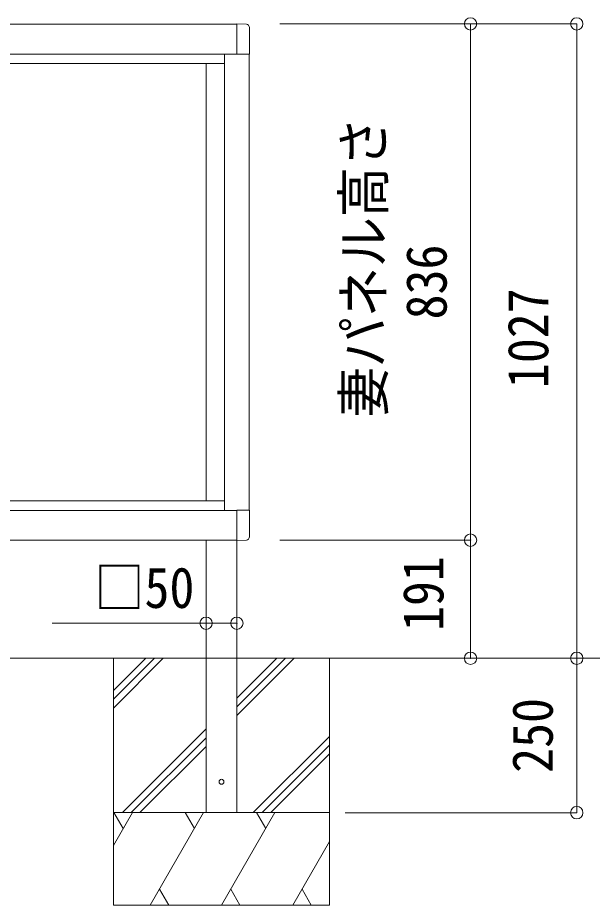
# Model space of a CAD drawing. Units: millimetres at full size, sheet at 1:20; details may follow other scales. Extents: x -5590 to 5652, y -3902 to 3858.
# Drawn here: x -2298 to -1367, y -1142 to 295 of the extents above; entities that cross this region are included whole.
import ezdxf
from ezdxf.enums import TextEntityAlignment as Align

# ---------------------------------------------------------------- set-up
doc = ezdxf.new("R2010")
doc.units = ezdxf.units.MM
doc.header["$LTSCALE"] = 20
doc.header["$PDMODE"] = 32
doc.header["$PDSIZE"] = 20
for name, color, linetype, lineweight in [('0-0_0', 7, 'Continuous', 9), ('1-0_FRAME', 7, 'Continuous', 9), ('1-4_DIM2', 4, 'Continuous', 9)]:
    doc.layers.add(name, color=color, linetype=linetype, lineweight=lineweight)
doc.styles.add('ＭＳ ゴシック', font='')
doc.styles.get('ＭＳ ゴシック').set_extended_font_data('MS Gothic')

msp = doc.modelspace()

# ---------------------------------------------------------------- linework, layer by layer
at = {"layer": '0-0_0'}
msp.add_line((-3263.04, -741.97), (-1253.69, -741.97), dxfattribs=at)
at = {"layer": '1-0_FRAME', "color": 6}
for p, q in [((-1392.48, 285.34), (-1873.43, 285.34)), ((-1564.46, -550.65), (-1564.46, 285.34)), ((-1392.48, 285.34), (-1392.48, -741.97)), ((-1564.46, -550.65), (-1873.43, -550.65)), ((-1564.46, -741.97), (-1564.46, -550.65)), ((-1993.04, -685.12), (-2242.27, -685.12)), ((-1993.04, -685.12), (-1943.04, -685.12)), ((-1392.48, -741.97), (-1392.48, -991.97)), ((-1392.48, -991.97), (-1767.65, -991.97))]:
    msp.add_line(p, q, dxfattribs=at)
at = {"layer": '1-0_FRAME'}
for p, q in [((-2143.04, -741.87), (-2143.04, -1141.87)), ((-2143.04, -794.21), (-2090.7, -741.87)), ((-2143.04, -808.36), (-2076.55, -741.87)), ((-2143.04, -822.5), (-2062.41, -741.87)), ((-1943.04, -834.63), (-1850.28, -741.87)), ((-1943.04, -820.49), (-1864.42, -741.87)), ((-1943.04, -806.35), (-1878.56, -741.87)), ((-1793.04, -1141.87), (-1793.04, -741.87)), ((-2128.57, -991.87), (-1993.04, -856.35)), ((-2114.42, -991.87), (-1993.04, -870.49)), ((-1916.43, -991.87), (-1793.04, -868.48)), ((-2100.28, -991.87), (-1993.04, -884.63)), ((-1902.29, -991.87), (-1793.04, -882.62)), ((-1888.15, -991.87), (-1793.04, -896.76)), ((-2143.04, -1044.98), (-2112.38, -991.87)), ((-2143.04, -991.87), (-1793.04, -991.87)), ((-2127.38, -1017.85), (-2142.38, -991.86)), ((-2083.51, -1141.86), (-1996.91, -991.87)), ((-2011.91, -1017.85), (-2026.91, -991.87)), ((-1968.04, -1141.87), (-1881.44, -991.87)), ((-1896.44, -1017.85), (-1911.44, -991.87)), ((-1852.57, -1141.87), (-1793.04, -1038.76)), ((-2068.51, -1115.89), (-2053.51, -1141.86)), ((-1953.04, -1115.88), (-1938.04, -1141.87)), ((-1837.57, -1115.89), (-1822.57, -1141.87)), ((-2143.04, -1141.87), (-1793.04, -1141.87))]:
    msp.add_line(p, q, dxfattribs=at)
at = {"layer": '1-0_FRAME', "color": 6}
for p in [(-1564.46, 285.34), (-1392.48, 285.34), (-1564.46, -550.65), (-1993.04, -685.12), (-1943.04, -685.12), (-1564.46, -741.97), (-1392.48, -741.97), (-1392.48, -991.97)]:
    msp.add_point(p, dxfattribs=at)
at = {"layer": '1-4_DIM2'}
for p, q in [((-1943.04, 285.13), (-3375.04, 285.13)), ((-1943.04, 236.43), (-1943.04, 285.63)), ((-1943.04, 285.63), (-1927.76, 284.83)), ((-1922.54, 279.34), (-1922.54, 236.43)), ((-1943.04, 236.63), (-3375.04, 236.63)), ((-1963.04, -502.37), (-1963.04, 236.63)), ((-1943.04, 236.43), (-1922.54, 236.43)), ((-1923.04, -502.17), (-1923.04, 236.43)), ((-1963.04, 221.13), (-2639.04, 221.13)), ((-1993.04, -486.87), (-1993.04, 221.13)), ((-1963.04, -486.87), (-2639.04, -486.87)), ((-1943.04, -502.37), (-3375.04, -502.37)), ((-1943.04, -551.37), (-1943.04, -502.17)), ((-1943.04, -502.17), (-1922.54, -502.17)), ((-1922.54, -545.07), (-1922.54, -502.17)), ((-3375.04, -550.87), (-1943.04, -550.87)), ((-1993.04, -551.06), (-1993.04, -991.87)), ((-1943.04, -551.37), (-1927.76, -550.57)), ((-1943.04, -991.87), (-1943.04, -551.06))]:
    msp.add_line(p, q, dxfattribs=at)
msp.add_circle((-1968.04, -941.87), 4, dxfattribs=at)
for centre, start, end in [((-1928.04, 279.34), 0, 87), ((-1928.04, -545.07), 273, 0)]:
    msp.add_arc(centre, 5.5, start, end, dxfattribs=at)

# ---------------------------------------------------------------- texts
at = {"layer": '1-0_FRAME', "style": 'ＭＳ ゴシック', "width": 0.9}
for s, p in [('妻パネル高さ', (-1685.15, -351.45)), ('836', (-1583.46, -193.16)), ('1027', (-1418.74, -304.39)), ('191', (-1588.57, -697.74)), ('250', (-1411.48, -927.47))]:
    msp.add_text(s, height=65.98, rotation=90, dxfattribs=at).set_placement(p, align=Align.BOTTOM_LEFT)
msp.add_text('□50', height=65.98, dxfattribs=at).set_placement((-2173.78, -680.23), align=Align.BOTTOM_LEFT)

doc.saveas('drawing.dxf')
